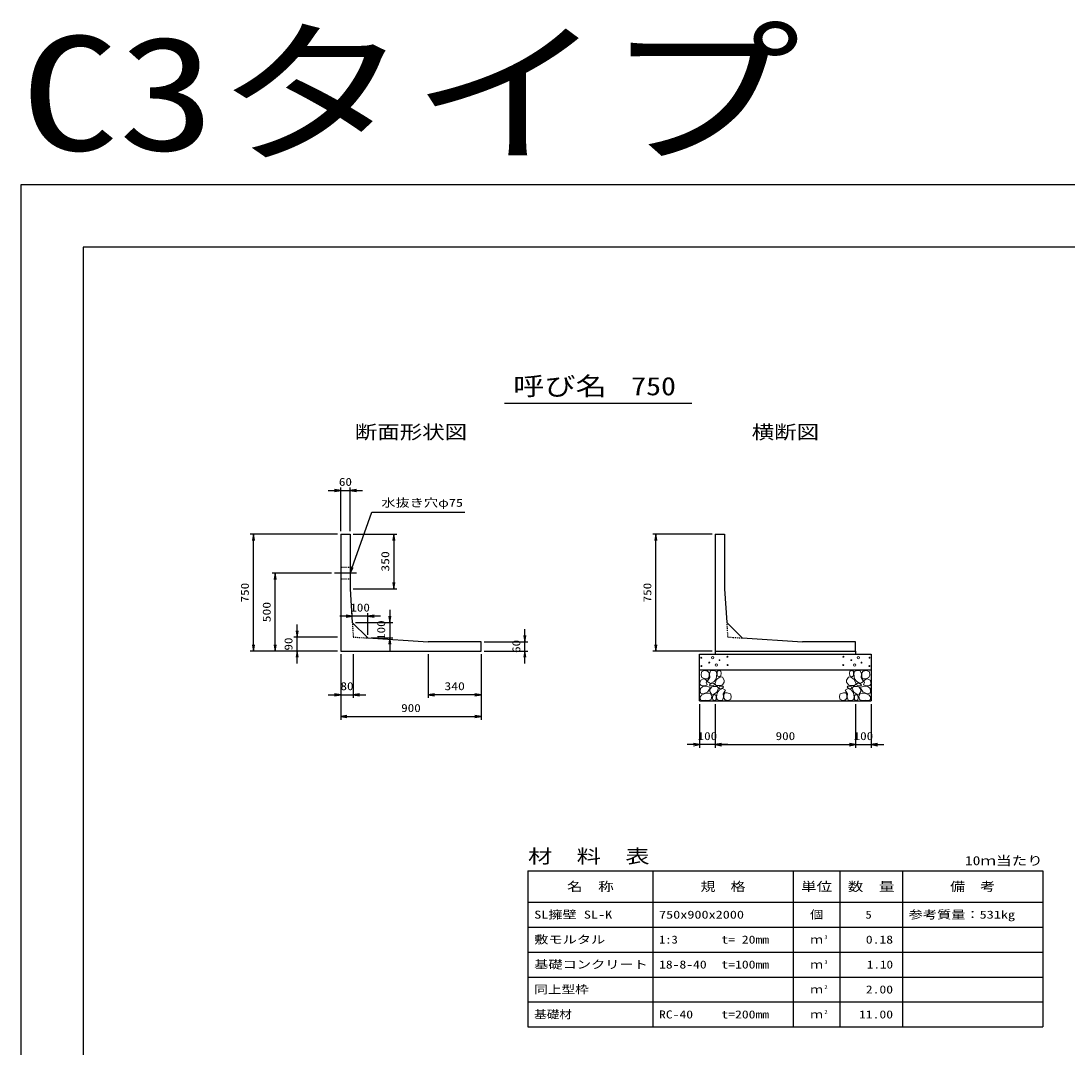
# Model space of a CAD drawing. Units: millimetres at full size. Extents: x 0 to 16820, y 0 to 12931.
# Drawn here: x 0 to 6706, y 6351 to 12931 of the extents above; entities that cross this region are included whole.
import ezdxf
from ezdxf.enums import TextEntityAlignment as Align

# ---------------------------------------------------------------- set-up
doc = ezdxf.new("R2010")
doc.units = ezdxf.units.MM
doc.linetypes.add('CHAIN', pattern=[18.5, 12, -1.5, 3.5, -1.5])
doc.linetypes.add('DASHED_SPACED', pattern=[12, 6, -6])
for name, color, linetype, lineweight in [('D-BMK', 2, 'CHAIN', 25), ('D-DCR-HCHn', 4, 'Continuous', 9), ('D-MTR-FRAM', 7, 'Continuous', 25), ('D-MTR-LINE', 7, 'Continuous', 25), ('D-STR-DIM', 7, 'Continuous', 25), ('D-STR-STRn', 1, 'Continuous', 25), ('D-STR-TXT', 7, 'Continuous', 25), ('D-TTL', 2, 'Continuous', 25), ('D-TTL-TXT', 7, 'Continuous', 25)]:
    doc.layers.add(name, color=color, linetype=linetype, lineweight=lineweight)
doc.layers.add('D-MTR', color=7, linetype='Continuous')
doc.layers.add('D-MTR-TXT', color=7, linetype='Continuous')
doc.styles.add('ＭＳ ゴシック', font='')
doc.styles.get('ＭＳ ゴシック').set_extended_font_data('MS Gothic')

# ---------------------------------------------------------------- blocks, each defined once
blk = doc.blocks.new('open_arrow')
at = {"color": 0, "linetype": 'Continuous', "lineweight": -2}
blk.add_lwpolyline([(7.5, 1.25), (0, 0), (7.5, -1.25)], dxfattribs=at)

msp = doc.modelspace()

# ---------------------------------------------------------------- linework, layer by layer
at = {"layer": 'D-BMK'}
msp.add_line((2150, 9390), (2010, 9390), dxfattribs=at)
at = {"layer": 'D-DCR-HCHn'}
for points in [[(4401.198, 8761.594), (4380.395, 8766.217), (4361.904, 8756.971), (4359.592, 8736.168), (4364.215, 8719.988), (4387.33, 8713.053), (4403.51, 8713.053), (4410.444, 8724.611), (4410.444, 8750.037)], [(4419.69, 8763.906), (4412.756, 8743.102), (4415.067, 8719.988), (4398.887, 8694.562), (4419.69, 8683.005), (4442.805, 8694.562), (4456.673, 8713.053), (4461.296, 8743.102), (4456.673, 8759.283), (4442.805, 8766.217)], [(4458.985, 8708.431), (4447.427, 8680.693), (4456.673, 8669.136), (4484.411, 8669.136), (4495.968, 8673.759), (4507.525, 8689.939), (4507.525, 8703.808), (4495.968, 8722.299), (4482.099, 8724.611)], [(4463.608, 8759.283), (4463.608, 8731.545), (4475.165, 8724.611), (4486.722, 8731.545), (4489.034, 8747.725), (4486.722, 8761.594), (4470.542, 8766.217)], [(5341.015, 8708.431), (5352.573, 8680.693), (5343.327, 8669.136), (5315.589, 8669.136), (5304.032, 8673.759), (5292.475, 8689.939), (5292.475, 8703.808), (5304.032, 8722.299), (5317.901, 8724.611)], [(5336.392, 8759.283), (5336.392, 8731.545), (5324.835, 8724.611), (5313.278, 8731.545), (5310.966, 8747.725), (5313.278, 8761.594), (5329.458, 8766.217)], [(5380.31, 8763.906), (5387.244, 8743.102), (5384.933, 8719.988), (5401.113, 8694.562), (5380.31, 8683.005), (5357.195, 8694.562), (5343.327, 8713.053), (5338.704, 8743.102), (5343.327, 8759.283), (5357.195, 8766.217)], [(5398.802, 8761.594), (5419.605, 8766.217), (5438.096, 8756.971), (5440.408, 8736.168), (5435.785, 8719.988), (5412.67, 8713.053), (5396.49, 8713.053), (5389.556, 8724.611), (5389.556, 8750.037)], [(4357.281, 8703.808), (4350.346, 8683.005), (4359.592, 8669.136), (4382.707, 8666.824), (4398.488, 8673.599), (4391.952, 8689.939), (4396.575, 8699.185), (4387.33, 8708.431), (4373.461, 8713.053)], [(4401.155, 8627.009), (4418.277, 8652.692), (4416.137, 8659.112), (4392.594, 8665.533), (4371.192, 8663.393), (4356.21, 8650.551), (4354.07, 8635.57), (4356.21, 8620.588), (4373.332, 8616.308)], [(4424.313, 8683.005), (4412.756, 8673.759), (4417.379, 8666.824), (4433.559, 8666.824), (4440.493, 8669.136), (4445.116, 8678.382), (4438.182, 8685.316)], [(4461.082, 8627.009), (4471.783, 8652.692), (4463.222, 8663.393), (4437.539, 8663.393), (4426.838, 8659.112), (4416.137, 8644.131), (4416.137, 8631.289), (4426.838, 8614.167), (4439.679, 8612.027)], [(4497.466, 8575.643), (4503.886, 8594.905), (4501.746, 8616.308), (4516.728, 8639.85), (4497.466, 8650.551), (4476.063, 8639.85), (4463.222, 8622.728), (4458.941, 8594.905), (4463.222, 8579.924), (4476.063, 8573.503)], [(4493.185, 8650.551), (4503.886, 8659.112), (4499.606, 8665.533), (4484.624, 8665.533), (4478.204, 8663.393), (4473.923, 8654.832), (4480.344, 8648.411)], [(5302.534, 8575.643), (5296.114, 8594.905), (5298.254, 8616.308), (5283.272, 8639.85), (5302.534, 8650.551), (5323.937, 8639.85), (5336.778, 8622.728), (5341.059, 8594.905), (5336.778, 8579.924), (5323.937, 8573.503)], [(5306.815, 8650.551), (5296.114, 8659.112), (5300.394, 8665.533), (5315.376, 8665.533), (5321.796, 8663.393), (5326.077, 8654.832), (5319.656, 8648.411)], [(5338.918, 8627.009), (5328.217, 8652.692), (5336.778, 8663.393), (5362.461, 8663.393), (5373.162, 8659.112), (5383.863, 8644.131), (5383.863, 8631.289), (5373.162, 8614.167), (5360.321, 8612.027)], [(5375.687, 8683.005), (5387.244, 8673.759), (5382.621, 8666.824), (5366.441, 8666.824), (5359.507, 8669.136), (5354.884, 8678.382), (5361.818, 8685.316)], [(5398.845, 8627.009), (5381.723, 8652.692), (5383.863, 8659.112), (5407.406, 8665.533), (5428.808, 8663.393), (5443.79, 8650.551), (5445.93, 8635.57), (5443.79, 8620.588), (5426.668, 8616.308)], [(5442.719, 8703.808), (5449.654, 8683.005), (5440.408, 8669.136), (5417.293, 8666.824), (5401.512, 8673.599), (5408.048, 8689.939), (5403.425, 8699.185), (5412.67, 8708.431), (5426.539, 8713.053)], [(4409.716, 8573.503), (4424.698, 8579.924), (4428.978, 8601.326), (4420.417, 8616.308), (4405.435, 8620.588), (4386.173, 8618.448), (4364.771, 8609.887), (4354.07, 8597.045), (4354.07, 8582.064), (4360.49, 8573.503), (4386.173, 8575.643)], [(4456.801, 8579.924), (4456.801, 8605.606), (4446.1, 8612.027), (4435.399, 8605.606), (4433.259, 8590.625), (4435.399, 8577.783), (4450.381, 8573.503)], [(4514.588, 8577.783), (4533.85, 8573.503), (4550.972, 8582.064), (4553.112, 8601.326), (4548.831, 8616.308), (4527.429, 8622.728), (4512.447, 8622.728), (4506.027, 8612.027), (4506.027, 8588.484)], [(5285.412, 8577.783), (5266.15, 8573.503), (5249.028, 8582.064), (5246.888, 8601.326), (5251.169, 8616.308), (5272.571, 8622.728), (5287.553, 8622.728), (5293.973, 8612.027), (5293.973, 8588.484)], [(5343.199, 8579.924), (5343.199, 8605.606), (5353.9, 8612.027), (5364.601, 8605.606), (5366.741, 8590.625), (5364.601, 8577.783), (5349.619, 8573.503)], [(5390.284, 8573.503), (5375.302, 8579.924), (5371.022, 8601.326), (5379.583, 8616.308), (5394.565, 8620.588), (5413.827, 8618.448), (5435.229, 8609.887), (5445.93, 8597.045), (5445.93, 8582.064), (5439.51, 8573.503), (5413.827, 8575.643)]]:
    msp.add_lwpolyline(points, close=True, dxfattribs=at)
for centre, radius in [((4433.336, 8847.43), 7.5), ((4528.131, 8853.481), 3), ((5271.869, 8853.481), 3), ((5366.664, 8847.43), 7.5), ((4360.727, 8847.43), 3), ((4361.869, 8793.919), 3), ((4412.292, 8815.761), 3), ((4456.664, 8799.97), 7.5), ((4477.708, 8831.639), 3), ((4529.273, 8799.97), 3), ((5270.727, 8799.97), 3), ((5322.292, 8831.639), 3), ((5343.336, 8799.97), 7.5), ((5387.708, 8815.761), 3), ((5438.131, 8793.919), 3), ((5439.273, 8847.43), 3)]:
    msp.add_circle(centre, radius, dxfattribs=at)
at = {"layer": 'D-MTR-FRAM'}
for p, q in [((3250, 7480), (6550, 7480)), ((3250, 7480), (3250, 6480)), ((6550, 7480), (6550, 6480)), ((3250, 6480), (6550, 6480))]:
    msp.add_line(p, q, dxfattribs=at)
at = {"layer": 'D-MTR-LINE'}
for p, q in [((4050, 7480), (4050, 6480)), ((4950, 7480), (4950, 6480)), ((5250, 7480), (5250, 6480)), ((5650, 7480), (5650, 6480)), ((3250, 7280), (6550, 7280)), ((3250, 7120), (6550, 7120)), ((3250, 6960), (6550, 6960)), ((3250, 6800), (6550, 6800)), ((3250, 6640), (6550, 6640))]:
    msp.add_line(p, q, dxfattribs=at)
at = {"layer": 'D-STR-DIM'}
for p, q in [((2050, 9660), (2050, 9940)), ((2110, 9660), (2110, 9940)), ((1970, 9920), (2190, 9920)), ((2030, 9640), (1470, 9640)), ((1490, 8890), (1490, 9640)), ((2130, 9640), (2410, 9640)), ((2390, 9640), (2390, 9290)), ((4430, 9640), (4050, 9640)), ((4070, 8890), (4070, 9640)), ((1990, 9390), (1610, 9390)), ((1630, 8890), (1630, 9390)), ((2130, 9290), (2410, 9290)), ((2123.927, 9094.13), (2123.927, 9134.13)), ((2223.927, 8994.13), (2223.927, 9134.13)), ((2363.927, 9154.13), (2363.927, 8894.13)), ((1770, 8810), (1770, 9060)), ((2303.927, 9114.13), (2043.927, 9114.13)), ((2143.927, 9074.13), (2383.927, 9074.13)), ((3230, 8810), (3230, 9030)), ((2030, 8980), (1750, 8980)), ((2243.927, 8974.13), (2383.927, 8974.13)), ((2970, 8950), (3250, 8950)), ((2030, 8890), (1470, 8890)), ((2030, 8890), (1610, 8890)), ((2030, 8890), (1750, 8890)), ((2050, 8870), (2050, 8590)), ((2050, 8870), (2050, 8450)), ((2130, 8870), (2130, 8590)), ((2610, 8870), (2610, 8590)), ((2950, 8870), (2950, 8450)), ((2950, 8870), (2950, 8590)), ((2970, 8890), (3250, 8890)), ((4430, 8890), (4050, 8890)), ((1970, 8610), (2210, 8610)), ((2950, 8610), (2610, 8610)), ((4350, 8550), (4350, 8270)), ((4450, 8550), (4450, 8270)), ((4450, 8550), (4450, 8270)), ((5350, 8550), (5350, 8270)), ((5350, 8550), (5350, 8270)), ((5450, 8550), (5450, 8270)), ((2050, 8470), (2950, 8470)), ((4530, 8290), (4270, 8290)), ((4450, 8290), (5350, 8290)), ((5270, 8290), (5530, 8290))]:
    msp.add_line(p, q, dxfattribs=at)
at = {"layer": 'D-STR-STRn'}
for p, q in [((2050, 9640), (2110, 9640)), ((2050, 9640), (2050, 8890)), ((2110, 9640), (2110, 9290)), ((4450, 9640), (4510, 9640)), ((4450, 9640), (4450, 8890)), ((4510, 9640), (4510, 9290)), ((2110, 9290), (2123.927, 9074.13)), ((4510, 9290), (4523.927, 9074.13)), ((2223.927, 8974.13), (2123.927, 9074.13)), ((4623.927, 8974.13), (4523.927, 9074.13)), ((2223.927, 8974.13), (2610, 8950)), ((2950, 8950), (2610, 8950)), ((2950, 8890), (2950, 8950)), ((4623.927, 8974.13), (5010, 8950)), ((5350, 8950), (5010, 8950)), ((5350, 8890), (5350, 8950)), ((2050, 8890), (2950, 8890)), ((4350, 8570), (4350, 8870)), ((4350, 8870), (5450, 8870)), ((4450, 8890), (5350, 8890)), ((4450, 8890), (4450, 8870)), ((5350, 8890), (5350, 8870)), ((5450, 8870), (5450, 8570)), ((4350, 8770), (5450, 8770)), ((4350, 8570), (5450, 8570))]:
    msp.add_line(p, q, dxfattribs=at)
at = {"layer": 'D-STR-STRn', "linetype": 'DASHED_SPACED'}
for p, q in [((2050, 9427.5), (2110, 9427.5)), ((2050, 9352.5), (2110, 9352.5))]:
    msp.add_line(p, q, dxfattribs=at)
at = {"layer": 'D-STR-STRn', "color": 2, "linetype": 'DASHED_SPACED'}
for p, q in [((2123.927, 9074.13), (2130, 8980)), ((4523.927, 9074.13), (4530, 8980)), ((2130, 8980), (2223.927, 8974.13)), ((4530, 8980), (4623.927, 8974.13))]:
    msp.add_line(p, q, dxfattribs=at)
at = {"layer": 'D-STR-TXT'}
msp.add_lwpolyline([(2110, 9390), (2250, 9780), (2290, 9780), (2846.193, 9780)], dxfattribs=at)
at = {"layer": 'D-TTL'}
for points in [[(0, 0), (16820, 0), (16820, 11880), (0, 11880)], [(400, 400), (16420, 400), (16420, 11480), (400, 11480)]]:
    msp.add_lwpolyline(points, close=True, dxfattribs=at)
at = {"layer": 'D-TTL-TXT'}
msp.add_line((3100, 10480), (4300, 10480), dxfattribs=at)

# ---------------------------------------------------------------- block references
at = {"layer": 'D-STR-DIM', "xscale": 5.33, "yscale": 5.33}
for p, rotation in [((2050, 9920), 180), ((1490, 9640), 270), ((2390, 9640), 270), ((4070, 9640), 270), ((1630, 9390), 270), ((2390, 9290), 90), ((2123.927, 9114.13), 180), ((2363.927, 9074.13), 90), ((1770, 8980), 90), ((3230, 8950), 90), ((1490, 8890), 90), ((1630, 8890), 90), ((2363.927, 8974.13), 270), ((4070, 8890), 90), ((1770, 8890), 270), ((3230, 8890), 270), ((2050, 8610), 180), ((2950, 8610), 180), ((2950, 8470), 180), ((4350, 8290), 180), ((5350, 8290), 180), ((5350, 8290), 180)]:
    msp.add_blockref('open_arrow', p, dxfattribs=dict(at, rotation=rotation))
for p in [(2110, 9920), (2223.927, 9114.13), (2130, 8610), (2610, 8610), (2050, 8470), (4450, 8290), (4450, 8290), (5450, 8290)]:
    msp.add_blockref('open_arrow', p, dxfattribs=at)
at = {"layer": 'D-STR-TXT', "xscale": 5.33, "yscale": 5.33, "rotation": 70.3}
msp.add_blockref('open_arrow', (2110, 9390), dxfattribs=at)

# ---------------------------------------------------------------- texts
at = {"layer": 'D-MTR', "style": 'ＭＳ ゴシック', "width": 1.3}
msp.add_text('材\u3000料\u3000表', height=87.98, dxfattribs=at).set_placement((3250, 7504), align=Align.BOTTOM_LEFT)
at = {"layer": 'D-MTR', "style": 'ＭＳ ゴシック', "width": 1.25}
msp.add_text('10ｍ当たり', height=58.65, dxfattribs=at).set_placement((6550, 7499.333), align=Align.BOTTOM_RIGHT)
at = {"layer": 'D-MTR-TXT', "style": 'ＭＳ ゴシック'}
for s, height, width, p in [('名\u3000称', 58.65, 1.25, (3650, 7380)), ('規\u3000格', 58.65, 1.2, (4500, 7380)), ('単位', 58.65, 1.25, (5100, 7380)), ('数\u3000量', 58.65, 1.25, (5450, 7380)), ('備\u3000考', 58.65, 1.2, (6100, 7380)), ('個', 51.32, 1.2, (5100, 7200)), ('ｍ', 51.32, 1.15, (5100, 7040)), ('ｍ', 51.32, 1.15, (5100, 6880)), ('ｍ', 51.32, 1.15, (5100, 6720)), ('ｍ', 51.32, 1.15, (5100, 6560))]:
    msp.add_text(s, height=height, dxfattribs=dict(at, width=width)).set_placement(p, align=Align.MIDDLE_CENTER)
for s, width, p in [('SL擁壁 SL-K', 1.3, (3290, 7200)), ('750x900x2000', 1.3, (4090, 7200)), ('参考質量：531kg', 1.3, (5690, 7200)), ('敷モルタル', 1.3, (3290, 7040)), ('1:3', 1.15, (4090, 7040)), ('t= 20mm', 1.25, (4490, 7040)), ('基礎コンクリート', 1.3, (3290, 6880)), ('18-8-40', 1.25, (4090, 6880)), ('t=100mm', 1.25, (4490, 6880)), ('同上型枠', 1.25, (3290, 6720)), ('基礎材', 1.15, (3290, 6560)), ('RC-40', 1.25, (4090, 6560)), ('t=200mm', 1.25, (4490, 6560))]:
    msp.add_text(s, height=51.32, dxfattribs=dict(at, width=width)).set_placement(p, align=Align.MIDDLE_LEFT)
for s, width, p in [('5', 1.15, (5453.553, 7200)), ('0.18', 1.25, (5590, 7040)), ('1.10', 1.2, (5590, 6880)), ('2.00', 1.25, (5590, 6720)), ('11.00', 1.25, (5590, 6560))]:
    msp.add_text(s, height=51.32, dxfattribs=dict(at, width=width)).set_placement(p, align=Align.MIDDLE_RIGHT)
at = {"layer": 'D-MTR-TXT', "style": 'ＭＳ ゴシック', "width": 1.15}
for s, p in [('3', (5150, 7035.333)), ('3', (5150, 6875.333)), ('2', (5150, 6715.333)), ('2', (5150, 6555.333))]:
    msp.add_text(s, height=25.66, dxfattribs=at).set_placement(p, align=Align.BOTTOM_LEFT)
at = {"layer": 'D-STR-DIM', "style": 'ＭＳ ゴシック'}
for s, width, p in [('60', 1.2, (2080, 9975)), ('100', 1.2, (2173.927, 9169.13)), ('80', 1.2, (2090, 8665)), ('340', 1.25, (2780, 8665)), ('900', 1.2, (2500, 8525)), ('100', 1.2, (4400, 8345)), ('900', 1.2, (4900, 8345)), ('100', 1.2, (5400, 8345))]:
    msp.add_text(s, height=51.32, dxfattribs=dict(at, width=width)).set_placement(p, align=Align.MIDDLE_CENTER)
for s, width, p in [('350', 1.25, (2335, 9465)), ('750', 1.2, (1435, 9265)), ('750', 1.2, (4015, 9265)), ('500', 1.25, (1575, 9140)), ('100', 1.2, (2308.927, 9024.13)), ('90', 1.2, (1715, 8935)), ('60', 1.2, (3175, 8920))]:
    msp.add_text(s, height=51.32, rotation=90, dxfattribs=dict(at, width=width)).set_placement(p, align=Align.MIDDLE_CENTER)
at = {"layer": 'D-STR-TXT', "style": 'ＭＳ ゴシック', "width": 1.3}
msp.add_text('水抜き穴φ75', height=51.32, dxfattribs=at).set_placement((2310, 9800), align=Align.BOTTOM_LEFT)
at = {"layer": 'D-TTL-TXT', "style": 'ＭＳ ゴシック', "width": 1.25}
msp.add_text('C3タイプ', height=733.1, dxfattribs=at).set_placement((0, 11880), align=Align.BOTTOM_LEFT)
at = {"layer": 'D-TTL-TXT', "style": 'ＭＳ ゴシック'}
for s, height, width, p in [('呼び名', 117.3, 1.25, (3455, 10495)), ('750', 117.3, 1.2, (4055, 10495)), ('断面形状図', 87.98, 1.2, (2500, 10224)), ('横断図', 87.98, 1.2, (4900, 10224))]:
    msp.add_text(s, height=height, dxfattribs=dict(at, width=width)).set_placement(p, align=Align.BOTTOM_CENTER)

doc.saveas('drawing.dxf')
